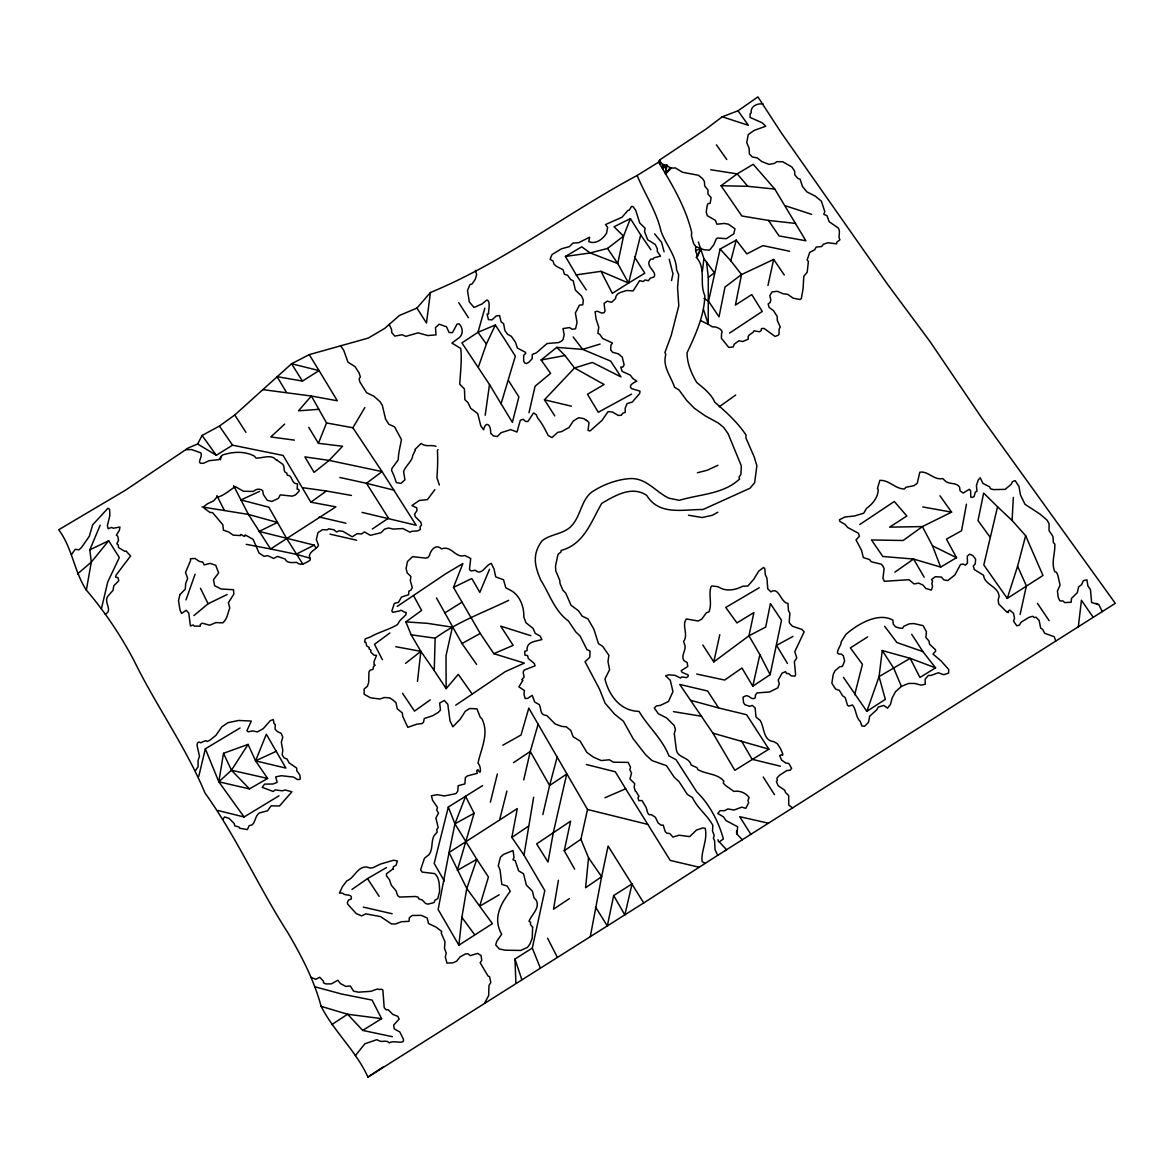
<?xml version="1.0" encoding="UTF-8"?>
<svg xmlns="http://www.w3.org/2000/svg" width="1174" height="1174" viewBox="0 0 1174 1174"><rect width="100%" height="100%" fill="white"/><g stroke="black" fill="none" stroke-linecap="round" stroke-linejoin="round"><path stroke-width="1.5" d="M658.599 162.188L637.144 175.469C644.775 194.018 656.53 211.349 660.933 230.955C665.394 244.119 676.297 255.316 676.547 269.682L678.689 274.745L677.559 287.615L678.792 305.754L671.22 335.412L664.91 352.523L665.79 354.592C662.327 366.611 671.014 376.458 674.58 387.273L679.056 389.973L686.599 400.378L694.392 408.288L705.369 415.963L718.327 423.036L723.463 427.204L728.012 433.514L741.322 465.873L740.926 474.325L739.018 477.114L739.635 478.963C723.36 494.371 699.704 494.063 679.364 500.344L668.842 498.158C655.268 491.803 645.876 476.908 628.545 478.698C615.572 479.931 602.511 484.921 591.667 492.126C580.147 501.254 580.807 518.615 569.038 528.183C560.937 534.39 549.858 534.463 541.977 540.891C532.174 554.157 534.405 565.619 540.862 580.264C549.417 593.662 554.568 611.067 568.48 621.031L575.656 631.788L580.103 636.014L586.883 649.56L590.067 651.086L589.774 657.279L585.063 661.754L599.503 689.109L605.08 703.153L614.662 714.232L623.394 721.203L633.182 738.784L645.671 754.794L652.084 760.62L666.48 765.668L674.243 777.203L679.159 781.811L687.377 794.446L692.513 797.645C697.444 808.314 707.335 815.094 712.838 825.381L712.501 831.089L714.232 835.536L713.366 838.221L714.614 840.775L715.054 849.785L717.74 855.318L726.545 849.741L719.266 841.875L723.375 838.955C718.767 821.991 709.463 804.131 696.754 791.863L675.989 759.666L668.931 755.895C662.283 738.828 648.224 726.823 638.994 711.371C620.444 711.033 609.057 695.668 604.933 678.983L609.614 669.635L607.985 661.681L608.88 655.297L602.629 646.258L598.505 643.748L593.868 629.161L587.881 618.845L582.04 616.027L578.635 610.92L571.019 605.212L565.78 593.193L562.889 590.214L560.027 583.478L559.793 580.484L555.728 570.696L555.507 566.029L558.002 554.377L560.981 551.971L561.143 550.459C584.403 544.09 591.138 521.476 601.748 503.353C614.897 495.677 631.964 485.288 646.713 495.399C659.304 516.002 683.488 509.252 702.977 509.531L750.01 488.223L754.633 482.719L756.863 465.843L754.295 457.141L745.945 438.005L746.033 435.011C737.375 422.141 726.339 412.235 714.805 402.227C711.195 393.892 703.402 388.022 696.725 382.445C691.413 373.523 687.039 363.353 687.054 352.787C695.58 334.634 704.209 315.923 704.87 295.672C699.058 283.286 706.499 268.714 696.387 257.385L697.459 256.402L695.624 250.722L695.654 246.481L693.57 243.488L691.413 235.695L691.691 232.32C685.587 207.079 672.027 184.303 658.599 162.188L659.964 159.737L706.161 128.979L722.201 116.798L738.006 110.796L757.92 96.899L781.048 132.457L887.72 284.563L929.896 341.37L982.433 418.942L1115.3 603.333L724.96 850.739M706.499 262.066L708.304 277.402L708.245 324.303L712.427 326.886C715.817 326.123 724.358 329.821 721.555 333.651L721.379 338.259L728.775 347.445L733.266 346.917L734.19 344.261L738.857 340.783L742.658 341.531L748.322 339.125C746.532 333.974 753.473 333.856 754.001 330.789L759.534 331.758L761.28 330.481L761.383 328.588L764.098 328.412L775.104 336.468L778.201 335.206C780.226 334.781 777.775 329.043 780.255 327.076L777.305 320.341L777.203 316.481L773.519 310.684L769.131 307.412L768.148 303.949L770.1 302.569L770.819 299.898L769.806 295.599L772.052 291.93L777.276 291.269L783.073 293.749L787.622 294.322L793.316 298.255L800.096 299.487L801.343 298.519L803.089 288.745L803.779 276.345L807.213 272.177L808.387 261.435L807.14 259.968L809.737 252.381L814.653 249.813L816.194 247.083L821.697 246.511L823.341 244.28L827.919 242.725L836.607 243.854L836.871 242.152L839.924 239.804C837.488 236.341 841.318 231.322 837.913 227.727L829.211 221.769L826.98 215.693L823.781 214.328L824.779 211.643L821.404 201.194L815.416 196.234L806.92 191.89L802.458 186.446L800.154 179.284L797.66 178.287L794.783 174.809L794.666 171.228L791.878 166.972L782.72 161.777L776.865 161.645L774.341 163.421L769.058 164.389L761.765 161.557L757.333 157.918L752.285 156.978L749.35 153.941L749.173 148.379L746.723 142.538L748.264 134.57L754.016 130.475L765.727 126.234L762.205 122.786L750.083 117.444L750.142 113.629L751.155 112.968C750.23 106.144 757.435 103.033 763.129 104.046M397.194 606.43L445.856 573.69L462.864 563.579L453.472 587.396L480.239 633.432L493.843 653.683L524.352 663.09L505.26 671.66L472.212 694.098L458.286 674.346L446.149 688.654L434.233 670.574L435.158 638.186C457.625 621.75 483.835 612.373 508.665 600.34M434.879 489.646L427.38 499.654L419.441 500.432L411.913 505.539L416.814 507.887L416.961 510.587L414.569 514.139L415.391 516.853L420.85 522.269L421.525 524.983L420.013 526.95L420.321 529.518L419.147 530.061C417.254 532.115 412.412 530.076 410.019 532.204L402.902 528.549L393.231 529.092L388.579 527.992L384.558 529.136L381.022 532.732L370.338 535.329L364.454 531.925L361.489 533.994L357.263 533.612L352.215 536.812L342.896 531.338L339.007 530.824L336.556 531.983L333.988 529.812L328.603 528.784L327.252 529.856L322.571 529.65L317.978 532.629L316.32 539.482L318.492 545.264C316.716 550.136 306.326 551.707 310.332 559.616L309.687 560.556C305.798 562.801 300.72 566.499 296.684 562.361C293.03 562.566 286.559 563.476 285.194 559.059L277.475 556.388L273.733 558.457L267.643 555.64L264.077 556.344L259.014 552.969L253.129 539.365L245.175 534.889C245.058 539.409 240.347 531.822 240.391 535.549L233.23 535.153L228.666 531.969L223.471 530.193L222.811 524.719L212.538 512.583L209.97 512.48L203.806 507.902L204.173 506.317L207.519 503.763L213.624 500.872L217.351 496.573L218.687 496.91C224.982 494.665 230.867 489.441 235.255 486.594L243.488 491.26L253.232 491.436L255.712 489.852C257.649 488.472 263.666 489.309 262.976 492.126L263.328 494.518L267.232 500.271L271.854 501.459L278.37 498.392L280.278 494.856L292.253 496.147L295.481 494.944L299.223 491.026L298.768 489.47L297.095 489.015L297.536 483.937C290.829 483.849 292.869 475.059 287.307 475.265L286.72 472.975C282.318 471.977 285.502 466.636 282.626 464.2L276.682 459.944M989.858 536.856L978.015 520.596L983.665 493.036L997.548 506.786L983.812 564.973L1007.248 598.417L1042.967 575.48L1025.636 535.711L1012.076 520.449L1013.353 497.409M502.854 745.211L521.021 735.012L528.799 708.113L587.528 809.502L580.895 839.293L588.541 857.768L585.591 887.749L601.631 876.699L608.088 846.058L643.734 902.923L367.932 1077.101C356.162 1050.935 334.032 1031.711 321.118 1006.353C314.074 979.908 301.395 955.753 287.615 932.303C258.397 886.854 236.488 836.871 204.995 792.993C185.639 746.503 155.614 705.134 133.601 659.788C120.335 634.929 104.735 611.507 86.348 590.126C74.05 571.371 72.377 547.979 58.7 529.753L125.618 490.101L188.412 447.852L197.643 443.992L202.089 435.466L219.406 426.089L234.771 414.98L291.563 363.764L309.232 354.636L368.343 338.053L384.734 328.382L399.336 315.527L416.931 308.087L430.432 292.502C503.91 262.228 567.336 212.817 637.144 175.469M499.199 894.764L479.682 906.211L488.428 876.993L476.805 859.295L457.346 870.374L474.091 813.274L465.608 796.354L454.925 823.84L449.055 852.515L466.782 888.513L492.39 923.644L458.887 945.187L461.866 917.364L466.782 888.513L476.805 859.295L454.925 823.84L448.336 807.022L482.587 785.626M792.611 807.947L788.723 805.041L788.679 795.546L785.391 792.362L784.716 790.219L778.171 785.714L776.381 781.62L777.393 780.416L776.88 778.23L779.404 775.354L786.815 770.54L790.043 770.291L791.643 768.354L788.737 763.379L785.949 763.115L781.605 760.092L779.668 755.645L781.356 754.706L782.53 755.454L782.809 754.016L780.651 748.836L777.408 743.788L773.827 741.63C762.939 740.75 764.567 727.44 760.18 720.44L756.012 717.035L755.117 707.937L752.343 705.427L749.643 706.352L744.932 704.708L743.568 702.683L743.01 697.18L746.077 695.712C749.907 695.478 751.654 700.746 755.293 697.796L755.366 695.228L756.922 692.924L769.469 691.985L777.834 687.876L779.287 683.708L778.186 680.113L782.119 673.098L785.597 671.66L786.345 673.421L788.767 673.656L791.129 675.828L794.945 676.18L795.62 674.58L794.358 661.593L796.764 657.924L794.783 651.717L804.131 631.861L801.93 629.425L792.45 626.256L789.999 623.643L789.207 622.191L789.853 613.092L788.458 610.583L787.959 603.436C780.519 602.6 779.037 586.325 770.892 591.843L767.767 588.864L766.916 578.122L765.243 574.424L764.817 568.686L763.584 567.482L758.742 571.107L753.796 579.208L747.897 586.017L742.643 586.252C736.48 589.671 727.484 591.535 720.807 588.218L717.901 586.677L711.767 585.958L711.004 586.765C708.274 594.969 712.471 603.671 708.905 611.947L706.484 612.652L701.832 619.036L698.178 621.017L686.394 618.947C681.346 625.39 688.83 634.459 683.562 641.562L684.53 644.1C687.157 649.882 680.304 655.165 683.987 660.668L687.201 662.591L687.773 666.48L681.184 670.648L682.094 672.35L688.258 674.991L688.125 676.459L686.482 677.603L681.639 676.943L680.553 678.088L675.021 675.343L668.798 674.83L665.614 675.798L670.266 680.274L672.966 691.603L668.446 701.494L660.375 705.398L656.515 705.853L654.27 708.025L658.394 713.777L666.641 717.974L674.199 725.488L675.417 729.597L674.272 733.501L676.224 748.748C676.928 758.536 688.874 756.247 691.178 765.052L696.989 767.679L697.899 769.63C706.278 774.429 717.167 773.358 723.815 781.062L723.272 783.087L725.385 785.362L733.926 791.423C739.62 790.366 745.71 792.758 749.144 797.557L747.897 800.551L748.704 802.634L745.754 808.358L741.836 807.14L733.985 810.045L727.909 808.945L724.549 810.706L720.029 810.662L717.769 813.479L723.492 816.899L725.87 820.479L737.639 826.789L736.964 834.142L742.306 839.777M417.489 681.434L420.85 651.335L411.164 634.796L405.881 621.882L421.598 610.421L413.63 595.79M1078.334 626.799L1081.445 600.237L1093.199 617.319M702.419 271.033L703.916 258.544L698.354 241.961M736.597 833.657L736.67 830.957M866.838 711.356L885.328 699.366L879.062 676.62L910.173 658.321L919.932 677.457L935.546 667.859L910.173 658.321L882.261 650.557L879.062 676.62L866.838 711.356L843.475 677.369M430.432 292.502L426.47 323.041L416.931 308.087M485.2 415.273L489.499 384.558L461.91 342.911L477.979 332.301L495.34 325.007L505.143 340.064L515.342 356.148L501.078 403.753L512.378 422.376L518.879 396.9L508.68 380.846M540.304 967.992L532.292 948.078L544.795 890.611L523.986 855.142L533.642 797.263M279.001 795.796L244.075 816.987L218.819 781.811L223.5 753.312L248.081 744.404L255.565 760.884L267.613 778.435L249.504 788.913L218.819 781.811L205.333 748.792L240.054 727.983M458.887 945.187L438.137 909.498L449.055 852.515L517.294 808.592L511.849 837.429L523.986 855.142M558.413 880.251L553.526 909.204L569.419 898.594M86.348 590.126L91.279 562.141L89.855 549.784L100.186 525.145M590.302 936.603L601.631 876.699L588.541 857.768M966.466 504.16L961.55 530.751L946.449 539.13L956.502 557.694L940.653 567.086L913.577 559.044L882.833 556.491L871.504 539.967L903.158 540.495L922.397 526.583L951.586 512.143L939.948 495.78M663.515 164.595L662.664 169.115L666.803 165.152L662.606 164.389L658.849 161.366M671.367 168.073L670.222 167.618L665.526 173.972L666.803 165.152L665.526 173.972L671.367 168.073L675.417 167.955L682.534 172.285L698.369 175.264L702.448 178.507L704.371 181.412L704.752 186.02L707.981 190.071L707.937 194.033L711.106 197.57L710.182 203.307L708.069 203.601L707.174 205.479L706.22 212.201L707.32 215.708L715.392 220.36L716.918 224.205L724.123 223.456L728.423 224.19L734.968 228.769L733.809 233.831L726.251 238.704L717.446 238.014L716.287 238.894L713.792 244.75L709.58 250.135L703.945 249.754L695.654 246.481M784.276 274.98L773.666 259.425L741.513 274.569L724.989 287.043L719.031 316.804L708.553 301.263L720.117 249.035L736.245 240.112L746.855 253.892L762.895 245.615L789.618 251.236M613.679 895.542L624.847 914.957L632.067 883.89L613.679 895.542L607.31 925.948L595.541 907.076M671.513 280.571L672.966 273.806L669.224 259.205M574.658 869.142L564.254 850.754L570.608 821.169L536.635 843.901L548.038 862.01L553.321 832.557L566.719 774.048L549.608 785.509L542.828 814.595M767.957 285.517L773.666 259.425M696.725 674.052L724.666 680.069L741.968 668.021L752.783 686.203L770.144 674.654L781.502 620.312L770.423 603.583L765.712 627.063L748.953 635.809L713.792 661.901L702.815 645.01M1020.103 614.472L1026.384 585.885L1017.594 566.235L1025.636 535.711M713.792 661.901L719.794 634.664M752.783 686.203L759.871 654.608L748.953 635.809L753.913 612.549L736.949 622.924L725.767 607.457L759.211 587.748M601.015 271.326L628.56 283.066L640.711 234.903L630.394 218.599L614.046 226.773L623.541 236.135L617.744 263.548L628.56 283.066L612.329 293.353L601.015 271.326L576.214 274.877L565.442 256.446L581.717 246.804L590.214 252.953L617.744 263.548L607.516 248.448L590.214 252.953L565.442 256.446M529.004 412.72L535.065 386.246L550.577 373.361L541.141 359.978L556.784 347.343L582.642 349.382L610.656 361.078L620.987 376.913L592.4 362.458L574.512 367.976L544.457 399.791L554.759 415.875M523.721 779.947L530.281 751.463L538.118 724.197M101.36 608.954L107.773 581.893L119.322 557.562L108.698 540.759L89.855 549.784M198.758 776.41L205.333 748.792M660.375 162.335L659.964 159.737M490.365 802.194L497.35 774.004M499.698 819.511L506.904 791.071M854.657 694.759L862.435 664.352L850.358 647.901L867.645 636.88M484.568 1003.198L488.663 995.596L488.986 985.485L490.805 982.521L489.587 976.709L488.046 976.049L480.166 962.753L481.736 960.347L481.091 955.577L477.627 953.391L470.26 955.665L467.942 953.743L465.535 953.919L460.105 956.869L456.657 961.124L452.988 962.827L446.971 963.106L445.313 957.074L446.237 953.229L444.491 948.343L444.99 941.709L441.248 933.183L441.747 931.481L436.082 927.108L428.525 923.542L427.175 918.009L421.349 915.368L412.235 915.471L409.33 917.774L409.022 921.341L401.508 921.707L395.491 923.997L391.514 923.953L380.625 916.63L365.818 913.842L361.607 915.911L356.206 913.533L347.827 904.332L347.313 902.527L348.722 899.9L351.275 899.02C352.493 893.018 345.185 896.525 342.588 893.135L339.433 893.076L342.456 886.605L346.873 880.808C354.445 878.064 357.043 866.867 366.317 866.94L370.426 868.085L373.259 867.557L380.508 864.064L393.554 860.249L397.428 860.968L396.049 865.297L393.349 866.647L393.246 869.098M729.524 333.093L762.249 311.462L751.771 294.586L735.423 305.064L741.513 274.569L730.8 260.775L736.245 240.112M557.136 757.186L549.608 785.509L530.281 751.463L513.522 762.66M448.336 807.022L434.189 863.389L444.286 881.028M484.847 308.116L477.979 332.301L486.374 344.041L478.493 366.714M664.117 164.595L662.664 169.115L662.606 164.389M1007.248 598.417L1017.594 566.235M186.006 599.885L195.075 574.247M220.448 459.841L220.976 456.334M630.394 218.599L623.541 236.135L607.516 248.448M362.062 512.407L416.154 525.233L382.034 471.581L329.16 460.399L304.902 456.891L314.06 472.359L329.16 460.399L342.559 446.267L318.418 443.302L326.533 422.948L311.374 396.034L262.873 389.636M255.565 760.884L266.337 734.22L285.884 768.075L255.565 760.884L276.404 751.199M489.543 569.243L479.828 592.386L471.801 578.503L453.472 587.396M697.459 256.402L701.054 248.433L695.624 250.722M486.374 344.041L495.34 325.007M696.387 257.385L701.054 248.433M339.858 477.48L366.464 483.306L382.034 471.581L352.89 427.762L364.894 407.495M218.819 781.811L231.454 770.232L248.081 744.404M438.034 449.569L437.403 450.523C438.005 459.577 437.55 468.265 436.963 477.818L439.355 485.009M223.016 819.114L224.616 816.928L228.959 818.322L234.242 823.546L234.727 825.821L238.924 826.995L239.731 828.228L247.376 829.592L249.196 825.615L250.854 825.278C255.316 824.353 254.817 815.827 259.322 812.951L267.511 810.808L271.209 805.819L279.485 805.966L291.915 791.804L285.062 789.941L282.494 790.836L275.142 789.897L273.234 791.481L262.198 787.343L264.62 784.115L272.926 784.012L277.152 782.368L275.714 776.865L281.364 775.706L293.544 777.1L297.36 779.507L299.884 779.419L300.324 778.289L299.81 774.943L296.743 770.672L296.743 768.119L289.024 762.806L287.028 759.02L284.269 757.964L282.142 754.941L282.802 750.289L281.32 742.247L282.773 737.096L281.188 733.354L277.372 731.607L275.039 729.039L275.288 724.681L274.026 723.551L273.293 719.559L270.255 720.66L263.24 728.672L257.473 731.872L252.571 730.932L248.169 731.813L246.922 730.654L251.324 721.056L238.571 720.469L227.903 722.714L221.813 726.867L215.943 735.291L210.278 739.943L207.211 741.528L205.641 740.618L200.681 742.804L199.169 742.012L197.54 742.775L197.027 745.358L199.492 756.247L198.054 760.459L198.083 766.769L195.515 770.511M108.698 540.759L91.279 562.141L77.499 573.939M71.453 554.642L75.151 549.329L79.01 549.799L81.49 547.466L89.283 536.357L92.717 524.778L107.905 508.298L109.622 509.281L109.857 515.621L107.377 525.57L108.14 528.696L111.457 527.449L113.35 528.227L119.953 527.038L119.396 530.31L116.329 535.168L117.723 536.092L118.559 540.363L116.813 543.797L118.28 544.927L118.457 547.524L124.84 551.354L126.029 550.944L130.549 555.992L116.109 575.084L115.595 577.124L117.972 577.652L118.809 580.748L113.819 585.738L113.027 590.317L107.7 596.436C103.444 602.702 113.364 610.451 105.19 614.178M392.908 869.024L386.378 873.823L386.554 875.907L389.416 879.634L391.28 885.152L396.122 890.905L397.604 895.498L399.571 897.068L415.611 896.496L418.414 897.347L418.663 898.8L422.347 900.076L425.487 903.408L427.864 904.156L433.954 902.615L435.026 900.15L437.814 898.609L439.619 891.315C439.325 885.284 439.634 878.079 434.747 873.588L422.214 872.106L420.586 869.787L424.43 858.311L429.038 854.628C433.221 848.831 430.887 841.685 434.087 835.653L437.227 832.043L436.787 829.446L438.181 827.538L435.877 818.058L438.548 813.098L436.669 810.031L437.506 807.521L432.546 800.213L431.416 795.781L437.139 794.695L444.506 795.943L455.864 793.639L457.757 791.291L458.154 785.729L464.889 783.909L465.359 777.599L467.457 775.897L477.29 773.314L476.688 770.687L477.95 769.63C481.604 777.423 480.914 764.934 477.979 763.261C481.017 748.572 489.529 733.603 481.81 718.561L480.401 717.563L476.952 708.832L469.673 708.524L465.359 711.195L460.223 719.222L452.856 726.779L450.068 721.115L447.778 704.224L444.3 700.423L439.634 703.109L440.499 710.094L438.313 712.383L432.692 715.714L424.254 718.517L423.55 722.259L422.024 723.58L416.785 724.182L407.804 727.352L402.726 716.331L402.315 712.941L397.252 708.817L396.005 702.727L392.674 699.792L389.695 697.87L384.25 697.517L379.906 699.029L370.456 697.782L364.145 694.23L364.175 688.933L367.389 686.335L368.651 682.564L368.959 671.924L370.162 670.163L372.98 669.341L373.567 666.45L375.196 665.159L374.007 664.601L374.139 661.211L376.561 655.4L373.831 655.092L370.602 651.864C372.305 648.738 367.755 650.161 369.282 647.534L366.626 645.861L365.877 642.369L364.571 642.061L365.231 638.847L370.148 637.071C378.835 632.038 389.137 629.675 397.516 624.553L399.85 620.635L405.925 614.736L406.219 612.476L405.309 612.241C403.078 612.373 401.699 608.91 399.644 610.906L392.864 612.329L391.822 611.023L394.361 603.407L398.514 602.365L401.464 597.067L408.611 594.748L408.875 591.138L410.9 590.17L412.294 587.66L410.328 580.646L410.9 576.537L407.173 572.853L406.101 568.51L407.451 561.539L412.573 556.652L425.678 558.105L427.776 557.65L429.449 555.522C430.609 550.489 435.466 543.269 441.6 548.889C450.288 545.616 454.044 555.155 461.455 556.021L464.904 555.507L470.73 558.501L469.497 568.906C470.128 573.543 475.587 568.216 476.453 571.268C482.411 574.893 485.831 564.782 491.304 563.403L494.005 568.979L495.736 576.904L503.514 579.736L505.803 587.792L509.765 589.862C519.642 594.558 524.191 606.488 523.795 616.966L526.011 622.792L533.157 628.486L535.212 633.388L540.201 636.059L541.86 639.566C535.579 641.503 526.157 641.488 527.067 650.557L524.734 651.35L524.895 655.048L527.566 655.62L528.344 658.555L534.258 663.413L535.095 665.819L524.176 670.09L523.149 672.115L524.118 677.178L521.74 679.658L522.87 680.348L518.908 686.834L524.44 690.517L523.971 694.157L525.13 698.53L527.596 698.383L532.204 695.36L534.684 702.008L539.336 704.664C541.537 709.155 539.6 715.245 546.791 715.509L555.141 723.947L561.876 726.442L566.22 726.794L570.755 730.404L573.176 736.832L580.044 740.97L586.883 752.402L593.34 757.083L601.293 760.561L609.291 759.783L613.43 762.205L628.105 762.381L630.541 767.15L629.851 769.748L631.553 773.05L629.954 778.964L634.694 783.645L634.151 787.284L635.31 791.261M659.817 164.257L661.079 162.995M284.68 424.093L270.812 436.977L294.425 440.118M193.945 615.558L208.092 603.759L227.169 594.514M415.361 450.112L412.632 455.615C413.043 459.944 405.25 466.386 403.592 471.522L404.942 479.784L400.98 483.394L396.313 482.573C394.757 477.935 393.598 474.267 391.544 470.466L391.969 468.367L398.235 459.87C398.426 452.474 400.187 446.81 401.449 439.619L394.596 426.881L388.799 424.24L385.542 418.986L382.284 405.191L379.936 401.596L373.934 396.24L366.582 392.703L359.89 382.034L359.112 378.732L360.374 376.971L359.083 372.892L355.091 366.699L347.974 362.194L343.747 350.307L340.959 346.257M405.573 663.369L420.85 651.335L434.233 670.574M708.304 277.402L714.408 272.867L703.916 258.544M389.885 632.962L374.477 644.335L382.386 659.641M721.056 185.727L737.199 173.884L753.224 164.301L774.796 189.087L805.863 240.758L779.022 235.915L768.5 220.433L741.851 215.987L721.056 185.727L747.823 186.314L774.796 189.087M219.406 426.089L232.555 445.166L283.095 455.453L310.846 502.193L326.387 490.996L351.437 495.443M430.227 699.895L414.51 711.121L402.521 693.247M719.207 406.776L735.687 395.051M894.852 572.193L913.577 559.044L924.173 577.168M351.965 889.452L367.491 878.636L386.451 867.601M564.254 850.754L580.895 839.293M901.383 686.423L895.454 691.765L892.196 697.943L890.42 704.503L887.559 708.127L883.729 705.427L878.152 707.174L876.802 709.727L869.67 716.228L868.496 722.362L864.636 726.236L861.877 726.002L860.263 721.452C855.523 717.123 856.506 709.712 852.456 704.987L848.582 706.161L847.481 705.09L845.192 697.591L842.477 695.683L839.351 690.341L835.594 689.079L831.867 683.239L833.188 674.61L834.949 670.824L839.571 666.847L842.448 666.304L844.634 660.933L843.328 655.664L841.259 654.05L839.175 654.123C834.2 653.126 841.773 645.274 841.171 641.826L845.94 634.386C857.974 623.746 878.754 611.947 892.915 620.195L893.267 624.128L895.527 626.769L899.211 628.031L902.557 628.325L903.863 626.256L909.395 623.805L913.959 623.585L923.058 625.625L926.418 631.685L925.875 637.482L928.986 640.989L929.573 644.232L935.296 649.545L935.751 651.027L932.963 654.065L940.961 660.815L948.739 669.503L948.577 673.084L943.808 674.683L938.319 672.761L930.865 675.505L928.429 675.343L925.156 679.203L925.229 684.281L921.003 685.132L915.03 683.488L908.617 683.444L901.383 686.423L893.796 668.329L882.261 650.557M859.764 524.529L894.309 501.474L906.827 516.017L889.613 527.141L922.397 526.583L932.494 545.822L940.653 567.086M511.849 837.429L528.241 826.335M455.717 705.178L472.212 694.098M310.846 502.193L335.896 506.845L270.592 548.977L246.232 544.354M372.319 529.004L388.491 518.145L366.464 483.306L393.965 490.16M367.932 1077.101L383.56 1066.726M331.728 1024.623L347.607 1014.248L381.594 1018.636L372.099 1000.087L341.737 994.055L314.676 986.732M718.18 855.024L643.734 902.923M515.914 983.328L514.96 959.055L532.292 948.078M286.28 392.057L277.035 376.634L302.452 381.08L319.049 370.588L309.232 354.636M476.585 664.411L461.984 643.557L444.858 612.887L461.984 602.189M321.118 1006.353L347.607 1014.248L362.722 1030.405L381.594 1018.636M197.643 443.992L216.295 455.292L232.555 445.166M355.37 1055.602L364.894 1043.774L376.839 1039.694L379.437 1040.942C381.667 1042.527 386.628 1039.489 389.313 1042.879C393.261 1039.68 404.839 1045.183 403.445 1039.357L399.835 1031.961L394.405 1028.952L393.833 1027.118L393.73 1025.034L399.145 1019.047L397.781 1016.317L392.938 1014.468L388.139 1009.728L386.187 1009.875L384.192 1007.63L382.9 990.24A2.099 2.04 -86.9 0 0 380.2 989.521L377.309 989.036L370.881 991.311L358.334 992.177L353.579 991.135L350.292 985.984L345.787 986.38L340.416 983.548L337.833 980.246L331.391 983.871L325.858 983.915L323.481 982.829L323.496 981.2L319.739 977.282L315.747 979.321L310.949 977.296M628.56 283.066L644.834 273.19L634.459 256.901M768.882 749.159L734.836 770.335L712.897 733.148L679.746 684.457L707.643 691.016L718.635 707.951L746.62 714.731L768.882 749.159L712.897 733.148M414.98 449.481L421.084 443.449C425.927 447.353 431.005 444.462 435.994 446.296M461.984 643.557L480.239 633.432M717.872 512.216L712.31 515.269L702.184 517.543L688.492 515.225M454.925 823.84L474.091 813.274M792.949 636.425L776.572 645.392L787.446 663.413M631.553 394.141L598.285 412.25L587.47 394.273L604.082 384.529L574.512 367.976L565.002 355.531L556.784 347.343M233.597 485.669L248.418 514.417L270.592 548.977L296.053 554.275L314.177 545.132L316.114 548.126M717.945 465.271L707.306 470.231L697.429 472.755M259.527 491.407L240.949 499.948L268.861 507.212L286.368 538.03L302.892 564.224M493.843 653.683L513.155 645.348L500.711 626.138L530.868 635.692M604.933 797.748L625.669 788.811L670.222 860.425L699.102 867.204M1102.239 611.595L1098.923 604.771L1091.629 602.497L1090.455 589.597L1087.946 586.12L1086.904 579.795L1083.323 580.675L1081.621 584.652L1078.627 586.897L1077.321 592.65L1071.51 598.373L1071.143 602.277L1064.627 602.585L1063.057 601L1059.887 600.809L1058.229 597.522L1057.422 591.021L1060.063 585.048L1057.789 575.084L1056.541 572.296L1054.824 571.709C1050.891 562.639 1055.309 553.497 1054.824 544.105L1053.342 542.535L1052.975 536.503L1049.042 530.604L1049.101 523.736L1047.091 520.155L1040.149 514.197L1024.975 504.277L1020.441 494.929L1019.003 486.52L1015.202 480.636L1012.546 481.56L1011.049 484.451L1005.135 489.353L993.63 489.617L990.401 488.736L989.638 486.843L982.931 483.409L980.231 477.759L978.162 480.093L976.416 485.596L976.959 491.436L975.389 491.979L974.112 496.455L972.307 497.483L970.781 497.057L970.59 490.703L969.254 489.294L963.223 493.051L960.083 490.82L959.598 487.195C956.267 481.751 948.739 485.111 944.688 480.445L942.707 478.552C933.858 480.562 927.988 470.613 919.8 472.227L917.276 483.248L913.842 485.728L905.932 487.254L904.406 489.03C895.19 488.898 888.85 479.77 879.84 480.371L877.433 488.604L878.196 489.309C878.446 496.969 872.37 504.306 866.485 508.401L863.726 513.199L854.334 516.017L844.796 517.015L839.381 519.833L839.938 521.476L844.957 524.308L847.584 527.405L858.355 533.231L859.441 536.136L856.022 539.937L861.569 550.357L863.286 557.547L869.494 559.558L871.328 561.788L881.263 564.195L882.466 565.398L884.125 568.495L882.951 578.371L884.345 581.291L908.955 579.707L914.062 583.918L918.684 583.155L922.984 585.063L925.846 588.467L931.32 590.111L932.596 586.545L931.818 583.39L932.626 581.115L931.525 579.589L935.326 576.698L941.46 577.08L943.823 579.868L947.77 580.616L954.902 574.937L960.537 564.445L963.194 564.063L965.439 565.164L967.479 563.08L967.273 556.138L969.68 554.157L972.806 555.537L975.609 559.118L975.256 563.931L973.305 565.941L974.303 569.566L983.577 575.289C984.516 585.078 998.707 586.31 999.118 596.671L998.164 599.782L998.663 603.876L1006.94 612.212L1008.495 612.476L1008.187 611.214L1009.757 610.069L1013.514 613.342L1014.556 618.419L1013.485 621.134L1016.801 625.815L1019.384 625.082L1021.16 622.176L1028.967 617.363L1032.694 616.277L1034.47 617.641L1036.055 617.201L1039.122 620.459L1040.678 628.075L1042.644 629.381L1044.728 633.314L1054.281 636.734L1055.749 641.136M600.119 344.07L582.642 349.382L573.132 336.953M541.141 359.978L565.002 355.531M318.844 409.315L298.49 410.812L311.374 396.034L337.32 400.774L319.049 370.588L291.563 363.764L302.452 381.08M405.881 621.882L427.395 623.335L452.386 627.18L446.017 655.723L446.149 688.654M768.5 220.433L795.546 223.427M202.031 506.948L248.418 514.417L277.446 522.459L259.102 531.411L314.177 545.132M302.789 487.694L326.387 490.996M411.164 634.796L435.158 638.186M710.754 169.746L737.199 173.884L747.823 186.314M673.494 711.635L701.626 716.272M922.735 506.948L951.586 512.143M326.533 422.948L352.89 427.762M395.785 646.713L420.85 651.335M362.722 1030.405L392.351 1036.686M587.528 809.502L647.681 824.353M768.5 823.209L739.708 816.693L750.876 834.332M223.5 753.312L231.454 770.232L267.613 778.435M329.953 534.126L356.588 540.216M363.309 907.106L392.145 913.754M319.108 516.986L345.904 523.208M544.457 399.791L571.415 406.189M780.387 766.196L752.138 759.314L741.352 740.779M218.026 810.53L244.075 816.987M586.398 764.538L615.293 771.773L625.669 788.811M690.576 700.291L718.635 707.951M296.053 554.275L310.376 558.296M1098.424 604.375L1095.885 603.348M276.756 459.9L275.729 459.577C271.532 454 261.934 458.418 255.917 458.08L254.479 456.172C244.53 450.86 232.936 451.682 222.546 454.969L218.79 459.636L209.119 460.678L203.821 463.143C194.561 464.743 203.674 456.554 200.71 452.826L191.729 449.598L185.639 449.627M722.201 116.798L748.366 125.295L738.006 110.796M785.259 205.729L811.586 214.328M935.546 667.859L922.925 651.599L896.936 642.56L884.638 626.256M659.04 161.161L660.522 161.733M670.222 167.618L667.096 165.798M700.658 320.649L708.245 324.303L703.505 309.481M932.494 545.822L956.502 557.694M704.033 298.387L708.553 301.263M586.648 420.277L588.996 422.596L588.042 430.418L590.052 430.961L602.042 420.365L608.088 411.59L612.373 412.015L618.302 415.449L621.339 415.258L622.646 413.307L625.184 412.397L625.184 408.214L627.063 403.607L632.272 402.036L639.698 393.495L639.991 391.162L631.436 388.579C627.855 385.336 634.342 382.298 636.792 381.139L632.874 378.556L630.335 375.166L622.132 371.351L620.753 367.051L622.836 367.066L624.142 364.879L622.249 357.087L618.375 353.858L612.593 352.273L610.671 349.911L610.95 345.156L612.461 342.984L602.629 338.479L599.885 334.429L597.874 333.313L598.784 327.12L596.113 319.181L595.101 311.756L597.39 311.198L601.499 313.003L604.067 312.724L605.006 311.022L604.052 303.435L607.252 301.146L611.537 302.305L615.484 298.651C615.895 292.179 622.807 292.106 626.505 290.492L633.138 290.917L639.654 280.63L643.147 281.54L645.098 279.94L648.341 280.718L650.381 278.15L653.947 277.035C657.954 271.517 643.411 265.823 651.115 258.911L652.964 259.263L654.035 257.766L660.566 256.137L657.22 251.353L657.367 249.079L655.297 244.515L647.666 239.716L644.526 231.557L645.142 228.24L639.727 223.001L635.721 210.307L632.947 206.536L631.48 206.477L629.235 210.219L628.046 210.293L621.985 217.263L605.446 224.586L607.662 227.345L606.518 233.333C602.937 239.012 595.805 244.691 588.82 241.653L589.656 237.221L578.591 242.739L572.941 243.091L569.405 246.613L561.539 248.785L552.015 254.553L550.107 259.278L553.027 261.083L554.084 264.267L556.447 266.337L563.021 269.727L564.43 274.188L567.644 275.347L570.667 279.529L573.235 280.865L575.392 290.125L581.468 295.892L583.346 300.148L582.774 304.829L579.428 305.108L575.377 313.018L577.036 322.41L575.553 328.837L572.134 329.234L569.551 327.561L562.977 328.588L564.21 334.605L563.036 339.565L561.539 341.091L558.663 342.573L547.055 343.527L536.313 352.875L532.292 354.46L532.174 358.657L529.048 362.106L526.51 363.573L524.778 363.03L523.663 361.049L523.648 355.384L525.747 353.345L525.277 352.215L517.411 348.076L515.474 342.309L511.38 336.38L507.579 334.267L504.893 330.584L503.661 323.833L501.019 321.632L499.596 315.557L496.206 315.923L492.126 319.842L488.443 319.651L487.093 314.089L488.487 313.972C488.428 310.45 490.805 301.028 486.931 299.928L482.103 303.919L474.017 307.471L469.321 301.894L467.501 290.521L469.879 284.724L472.168 283.873L475.25 279.295L476.644 274.672L475.382 270.358M997.548 506.786L1012.076 520.449M231.454 770.232L249.504 788.913M720.117 249.035L730.8 260.775M586.398 420.453L583.669 418.59L578.533 417.724L573.323 421.026L568.935 427.556L561.48 431.665L557.767 432.34L551.985 437.564L548.243 435.598C545.162 429.757 542.315 423.418 537.751 418.208L536.21 414.627L533.554 412.954L527.948 421.481L525.512 421.422L523.266 419.323L520.302 420.292L517 432.061L510.778 429.611L501.122 432.692L497.204 436.537L493.579 435.965L490.644 433.294C491.143 424.328 485.64 420.527 483.585 429.787L480.782 425.839L477.715 413.571L470.701 408.317L468 402.623L464.875 399.688L464.434 388.932L459.738 384.25C460.428 372.187 461.998 360.11 460.766 348.487L451.902 343.057L457.522 338.89C463.466 335.661 463.539 328.192 459.005 323.775L457.053 324.171L452.445 332.653L449.114 332.506L446.502 326.798L439.179 324.2L435.451 327.678L436.053 334.839L427.85 335.573L418.032 332.829L405.852 336.38L402.11 334.737L394.802 336.102L391.808 332.682L391.514 329.278L389.166 324.479M654.652 233.861L661.593 242.431L664.088 251.808M461.866 917.364L474.692 934.753M202.089 435.466L216.295 455.292M716.433 144.842L726.779 159.517M640.711 234.903L650.91 249.768M1037.508 603.421L1049.116 620.65M576.214 274.877L586.252 289.875M367.491 878.636L379.143 896.349M911.67 634.283L922.925 651.599M458.726 302.657L468.441 317.714M234.771 414.98L245.953 432.37M763.232 776.997L774.458 794.622M635.941 791.423L638.994 796.221L637.922 797.733L638.905 800.668L642.017 800.551L646.082 807.36C647.329 809.884 647.035 816.238 651.335 814.653L655.341 817.221L658.174 823.047L661.358 825.293L663.178 825.087L665.276 831.706L666.891 833.173L669.782 833.555L672.937 837.062L679.086 835.228L689.681 836.607L696.461 830.077L702.8 827.949L705.192 828.286C707.937 839.968 700.863 850.68 702.111 861.525L705.09 863.404M308.747 427.365L318.418 443.302M489.499 384.558L501.078 403.753M436.479 597.948L444.858 612.887M759.871 654.608L770.144 674.654M547.568 938.187L557.312 957.25M216.882 495.633L224.161 510.015M200.46 588.291L208.092 603.759M514.96 959.055L521.872 979.718M718.018 839.718L718.429 841.685M179.96 594.587L178.507 600.574L180.004 609.981L181.544 613.444L186.255 610.275L188.765 613.107L190.423 625.962L193.24 624.979L194.312 626.124L200.299 626.168L200.226 624.524L202.236 623.174L209.662 625.214L215.884 622.587L222.796 622.851C227.697 618.742 227.727 612.505 229.781 608.073L228.416 602.702L233.89 594.059L233.465 589.715L221.167 588.996L214.622 585.709L213.492 579.633L218.628 572.956L215.752 565.325L210.205 563.388L204.188 564.885L202.706 562.053L199.404 561.436L194.928 558.442L190.408 558.78L190.628 560.365L185.536 572.442L187.664 578.518L185.697 583.419L185.287 589.157L179.96 594.587M532.614 927.108L532.262 938.158L529.929 944.028L527.508 947.345L520.669 950.456L505.246 950.192L499.376 949.003L495.722 944.938L496.69 941.489L501.665 934.196C492.64 918.435 500.373 904.362 510.264 891.301L507.212 886.062L501.797 884.389L500.036 869.905L498.29 865.664L500.432 857.211L503.543 854.423L513.038 850.504L514.036 857.314L512.979 859.764L515.195 860.586L518.629 870.829L523.516 873.764L526.348 885.079L532.394 891.125L533.95 897.684L536.122 900.076C540.48 907.781 531.661 914.517 529.004 921.208L530.633 922.324L530.443 924.598L532.614 927.108"/></g></svg>
